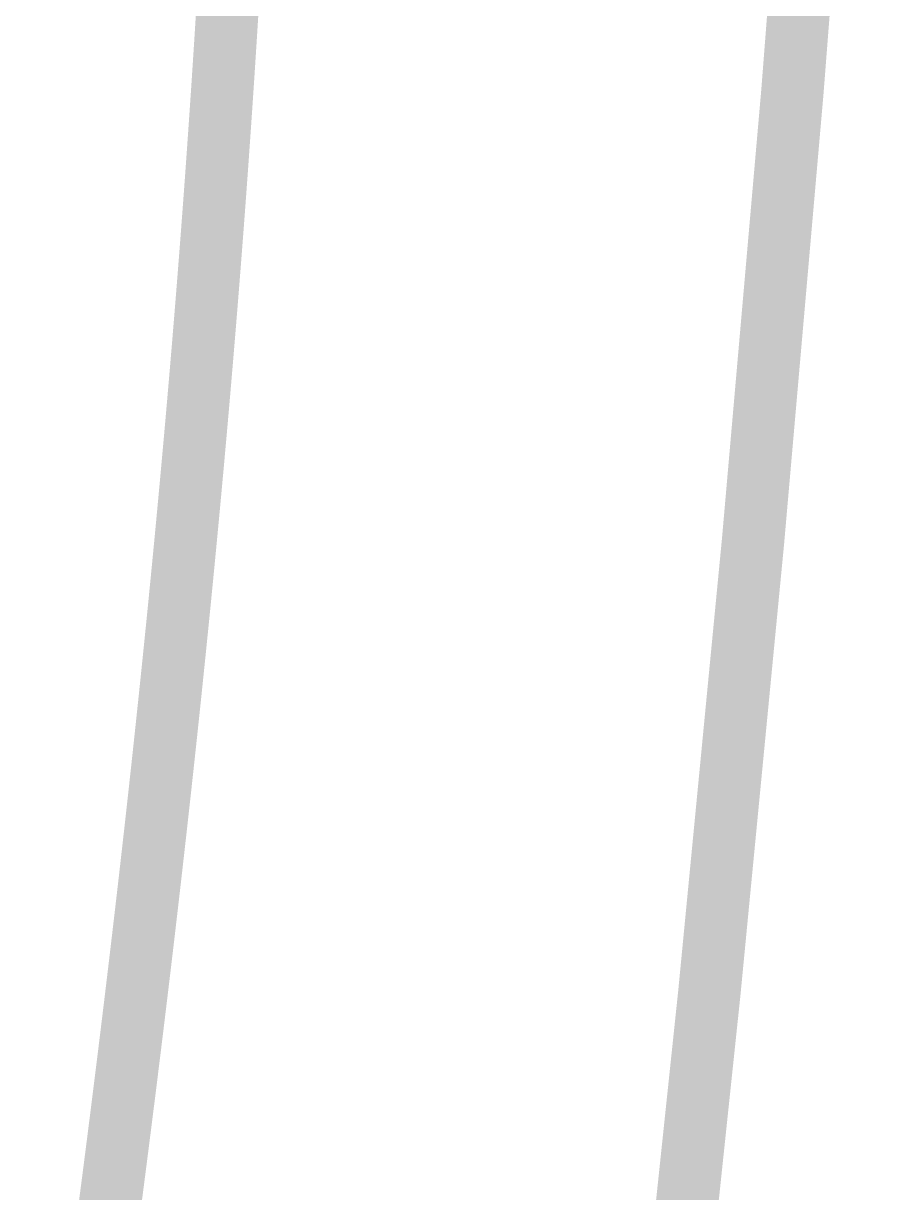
# Model space of a CAD drawing. Header units: inches. Extents: x -1574 to 492, y -294 to 234.
# Drawn here: x -738.302 to -736.594, y -167.521 to -165.178 of the extents above; entities that cross this region are included whole.
import ezdxf

# ---------------------------------------------------------------- set-up
doc = ezdxf.new("R2010")
doc.units = ezdxf.units.IN
doc.header["$MEASUREMENT"] = 0
doc.layers.add('EXTERIOR ELEC EQUIP', color=190, linetype='Continuous')

msp = doc.modelspace()

# ---------------------------------------------------------------- linework, layer by layer
at = {"layer": 'EXTERIOR ELEC EQUIP', "const_width": 0.125}
msp.add_lwpolyline([(-736.65621, -163.90117), (-736.69181, -164.43218), (-736.76053, -165.31499), (-736.83939, -166.21514), (-736.92708, -167.12116), (-737.02226, -168.0216), (-737.12362, -168.905), (-737.22982, -169.7599), (-737.33963, -170.57726), (-737.45209, -171.35775), (-737.5663, -172.10444), (-737.6814, -172.82043), (-737.7965, -173.5088), (-737.91072, -174.17263), (-738.02318, -174.81502), (-738.13299, -175.62654), (-738.23953, -176.23508)], dxfattribs=at)
at = {"layer": 'EXTERIOR ELEC EQUIP', "color": 60, "const_width": 0.125}
msp.add_lwpolyline([(-738.13371, -167.58473), (-738.13348, -167.58299), (-738.13325, -167.58124), (-738.13302, -167.57949), (-738.13279, -167.57774), (-738.13256, -167.57599), (-738.13233, -167.57424), (-738.1321, -167.57249), (-738.13187, -167.57074), (-738.13164, -167.56899), (-738.13141, -167.56724), (-738.13119, -167.56549), (-738.13096, -167.56374), (-738.13073, -167.56199), (-738.1305, -167.56024), (-738.13027, -167.5585), (-738.13004, -167.55675), (-738.12981, -167.555), (-738.12958, -167.55325), (-738.12936, -167.5515), (-738.12913, -167.54975), (-738.1289, -167.548), (-738.12867, -167.54625), (-738.12844, -167.5445), (-738.12822, -167.54276), (-738.12799, -167.54101), (-738.12776, -167.53926), (-738.12753, -167.53751), (-738.1273, -167.53576), (-738.12708, -167.53401), (-738.12685, -167.53226), (-738.12662, -167.53052), (-738.1264, -167.52877), (-738.12617, -167.52702), (-738.12594, -167.52527), (-738.12571, -167.52352), (-738.12549, -167.52177), (-738.12526, -167.52003), (-738.12503, -167.51828), (-738.12481, -167.51653), (-738.12458, -167.51478), (-738.12435, -167.51303), (-738.12413, -167.51129), (-738.1239, -167.50954), (-738.12367, -167.50779), (-738.12345, -167.50604), (-738.12322, -167.50429), (-738.12299, -167.50255), (-738.12277, -167.5008), (-738.12254, -167.49905), (-738.12231, -167.4973), (-738.12209, -167.49555), (-738.12186, -167.49381), (-738.12164, -167.49206), (-738.12141, -167.49031), (-738.12119, -167.48856), (-738.12096, -167.48682), (-738.12073, -167.48507), (-738.12051, -167.48332), (-738.12028, -167.48157), (-738.12006, -167.47983), (-738.11983, -167.47808), (-738.11961, -167.47633), (-738.11938, -167.47458), (-738.11916, -167.47284), (-738.11893, -167.47109), (-738.11871, -167.46934), (-738.11848, -167.46759), (-738.11826, -167.46585), (-738.11803, -167.4641), (-738.11781, -167.46235), (-738.11758, -167.46061), (-738.11736, -167.45886), (-738.11713, -167.45711), (-738.11691, -167.45537), (-738.11669, -167.45362), (-738.11646, -167.45187), (-738.11624, -167.45012), (-738.11601, -167.44838), (-738.11579, -167.44663), (-738.11557, -167.44488), (-738.11534, -167.44314), (-738.11512, -167.44139), (-738.11489, -167.43964), (-738.11467, -167.4379), (-738.11445, -167.43615), (-738.11422, -167.43441), (-738.114, -167.43266), (-738.11378, -167.43091), (-738.11355, -167.42917), (-738.11333, -167.42742), (-738.11311, -167.42567), (-738.11288, -167.42393), (-738.11266, -167.42218), (-738.11244, -167.42043), (-738.11222, -167.41869), (-738.11199, -167.41694), (-738.11177, -167.4152), (-738.11155, -167.41345), (-738.11133, -167.4117), (-738.1111, -167.40996), (-738.11088, -167.40821), (-738.11066, -167.40647), (-738.11044, -167.40472), (-738.11021, -167.40297), (-738.10999, -167.40123), (-738.10977, -167.39948), (-738.10955, -167.39774), (-738.10933, -167.39599), (-738.10911, -167.39425), (-738.10888, -167.3925), (-738.10866, -167.39075), (-738.10844, -167.38901), (-738.10822, -167.38726), (-738.108, -167.38552), (-738.10778, -167.38377), (-738.10755, -167.38203), (-738.10733, -167.38028), (-738.10711, -167.37854), (-738.10689, -167.37679), (-738.10667, -167.37505), (-738.10645, -167.3733), (-738.10623, -167.37156), (-738.10601, -167.36981), (-738.10579, -167.36807), (-738.10557, -167.36632), (-738.10535, -167.36458), (-738.10513, -167.36283), (-738.10491, -167.36109), (-738.10469, -167.35934), (-738.10447, -167.3576), (-738.10425, -167.35585), (-738.10403, -167.35411), (-738.10381, -167.35236), (-738.10359, -167.35062), (-738.10337, -167.34887), (-738.10315, -167.34713), (-738.10293, -167.34538), (-738.10271, -167.34364), (-738.10249, -167.34189), (-738.10227, -167.34015), (-738.10205, -167.3384), (-738.10183, -167.33666), (-738.10161, -167.33492), (-738.10139, -167.33317), (-738.10117, -167.33143), (-738.10095, -167.32968), (-738.10073, -167.32794), (-738.10051, -167.32619), (-738.1003, -167.32445), (-738.10008, -167.32271), (-738.09986, -167.32096), (-738.09964, -167.31922), (-738.09942, -167.31747), (-738.0992, -167.31573), (-738.09899, -167.31399), (-738.09877, -167.31224), (-738.09855, -167.3105), (-738.09833, -167.30875), (-738.09811, -167.30701), (-738.09789, -167.30527), (-738.09768, -167.30352), (-738.09746, -167.30178), (-738.09724, -167.30004), (-738.09702, -167.29829), (-738.09681, -167.29655), (-738.09659, -167.29481), (-738.09637, -167.29306), (-738.09615, -167.29132), (-738.09594, -167.28958), (-738.09572, -167.28783), (-738.0955, -167.28609), (-738.09529, -167.28435), (-738.09507, -167.2826), (-738.09485, -167.28086), (-738.09463, -167.27912), (-738.09442, -167.27737), (-738.0942, -167.27563), (-738.09398, -167.27389), (-738.09377, -167.27214), (-738.09355, -167.2704), (-738.09334, -167.26866), (-738.09312, -167.26691), (-738.0929, -167.26517), (-738.09269, -167.26343), (-738.09247, -167.26169), (-738.09226, -167.25994), (-738.09204, -167.2582), (-738.09182, -167.25646), (-738.09161, -167.25472), (-738.09139, -167.25297), (-738.09118, -167.25123), (-738.09096, -167.24949), (-738.09075, -167.24775), (-738.09053, -167.246), (-738.09032, -167.24426), (-738.0901, -167.24252), (-738.08988, -167.24078), (-738.08967, -167.23903), (-738.08945, -167.23729), (-738.08924, -167.23555), (-738.08903, -167.23381), (-738.08881, -167.23207), (-738.0886, -167.23032), (-738.08838, -167.22858), (-738.08817, -167.22684), (-738.08795, -167.2251), (-738.08774, -167.22336), (-738.08752, -167.22161), (-738.08731, -167.21987), (-738.0871, -167.21813), (-738.08688, -167.21639), (-738.08667, -167.21465), (-738.08645, -167.21291), (-738.08624, -167.21116), (-738.08603, -167.20942), (-738.08581, -167.20768), (-738.0856, -167.20594), (-738.08539, -167.2042), (-738.08517, -167.20246), (-738.08496, -167.20071), (-738.08475, -167.19897), (-738.08453, -167.19723), (-738.08432, -167.19549), (-738.08411, -167.19375), (-738.08389, -167.19201), (-738.08368, -167.19027), (-738.08347, -167.18853), (-738.08325, -167.18678), (-738.08304, -167.18504), (-738.08283, -167.1833), (-738.08262, -167.18156), (-738.0824, -167.17982), (-738.08219, -167.17808), (-738.08198, -167.17634), (-738.08177, -167.1746), (-738.08156, -167.17286), (-738.08134, -167.17112), (-738.08113, -167.16938), (-738.08092, -167.16764), (-738.08071, -167.1659), (-738.0805, -167.16415), (-738.08029, -167.16241), (-738.08007, -167.16067), (-738.07986, -167.15893), (-738.07965, -167.15719), (-738.07944, -167.15545), (-738.07923, -167.15371), (-738.07902, -167.15197), (-738.07881, -167.15023), (-738.0786, -167.14849), (-738.07838, -167.14675), (-738.07817, -167.14501), (-738.07796, -167.14327), (-738.07775, -167.14153), (-738.07754, -167.13979), (-738.07733, -167.13805), (-738.07712, -167.13631), (-738.07691, -167.13457), (-738.0767, -167.13283), (-738.07649, -167.13109), (-738.07628, -167.12935), (-738.07607, -167.12761), (-738.07586, -167.12587), (-738.07565, -167.12413), (-738.07544, -167.12239), (-738.07523, -167.12065), (-738.07502, -167.11892), (-738.07481, -167.11718), (-738.0746, -167.11544), (-738.07439, -167.1137), (-738.07418, -167.11196), (-738.07397, -167.11022), (-738.07376, -167.10848), (-738.07356, -167.10674), (-738.07335, -167.105), (-738.07314, -167.10326), (-738.07293, -167.10152), (-738.07272, -167.09978), (-738.07251, -167.09804), (-738.0723, -167.09631), (-738.07209, -167.09457), (-738.07189, -167.09283), (-738.07168, -167.09109), (-738.07147, -167.08935), (-738.07126, -167.08761), (-738.07105, -167.08587), (-738.07084, -167.08413), (-738.07064, -167.0824), (-738.07043, -167.08066), (-738.07022, -167.07892), (-738.07001, -167.07718), (-738.06981, -167.07544), (-738.0696, -167.0737), (-738.06939, -167.07196), (-738.06918, -167.07023), (-738.06898, -167.06849), (-738.06877, -167.06675), (-738.06856, -167.06501), (-738.06835, -167.06327), (-738.06815, -167.06154), (-738.06794, -167.0598), (-738.06773, -167.05806), (-738.06753, -167.05632), (-738.06732, -167.05458), (-738.06711, -167.05285), (-738.06691, -167.05111), (-738.0667, -167.04937), (-738.06649, -167.04763), (-738.06629, -167.04589), (-738.06608, -167.04416), (-738.06588, -167.04242), (-738.06567, -167.04068), (-738.06546, -167.03894), (-738.06526, -167.03721), (-738.06505, -167.03547), (-738.06485, -167.03373), (-738.06464, -167.03199), (-738.06443, -167.03026), (-738.06423, -167.02852), (-738.06402, -167.02678), (-738.06382, -167.02505), (-738.06361, -167.02331), (-738.06341, -167.02157), (-738.0632, -167.01983), (-738.063, -167.0181), (-738.06279, -167.01636), (-738.06259, -167.01462), (-738.06238, -167.01289), (-738.06218, -167.01115), (-738.06197, -167.00941), (-738.06177, -167.00768), (-738.06156, -167.00594), (-738.06136, -167.0042), (-738.06116, -167.00247), (-738.06095, -167.00073), (-738.06075, -166.99899), (-738.06054, -166.99726), (-738.06034, -166.99552), (-738.06014, -166.99378), (-738.05993, -166.99205), (-738.05973, -166.99031), (-738.05953, -166.98857), (-738.05932, -166.98684), (-738.05912, -166.9851), (-738.05891, -166.98336), (-738.05871, -166.98163), (-738.05851, -166.97989), (-738.05831, -166.97816), (-738.0581, -166.97642), (-738.0579, -166.97468), (-738.0577, -166.97295), (-738.05749, -166.97121), (-738.05729, -166.96948), (-738.05709, -166.96774), (-738.05689, -166.96601), (-738.05668, -166.96427), (-738.05648, -166.96253), (-738.05628, -166.9608), (-738.05608, -166.95906), (-738.05587, -166.95733), (-738.05567, -166.95559), (-738.05547, -166.95386), (-738.05527, -166.95212), (-738.05507, -166.95039), (-738.05486, -166.94865), (-738.05466, -166.94691), (-738.05446, -166.94518), (-738.05426, -166.94344), (-738.05406, -166.94171), (-738.05386, -166.93997), (-738.05366, -166.93824), (-738.05345, -166.9365), (-738.05325, -166.93477), (-738.05305, -166.93303), (-738.05285, -166.9313), (-738.05265, -166.92956), (-738.05245, -166.92783), (-738.05225, -166.9261), (-738.05205, -166.92436), (-738.05185, -166.92263), (-738.05165, -166.92089), (-738.05145, -166.91916), (-738.05125, -166.91742), (-738.05105, -166.91569), (-738.05085, -166.91395), (-738.05065, -166.91222), (-738.05045, -166.91048), (-738.05025, -166.90875), (-738.05005, -166.90702), (-738.04985, -166.90528), (-738.04965, -166.90355), (-738.04945, -166.90181), (-738.04925, -166.90008), (-738.04905, -166.89835), (-738.04885, -166.89661), (-738.04865, -166.89488), (-738.04845, -166.89314), (-738.04825, -166.89141), (-738.04805, -166.88968), (-738.04786, -166.88794), (-738.04766, -166.88621), (-738.04746, -166.88447), (-738.04726, -166.88274), (-738.04706, -166.88101), (-738.04686, -166.87927), (-738.04666, -166.87754), (-738.04647, -166.87581), (-738.04627, -166.87407), (-738.04607, -166.87234), (-738.04587, -166.87061), (-738.04567, -166.86887), (-738.04548, -166.86714), (-738.04528, -166.86541), (-738.04508, -166.86367), (-738.04488, -166.86194), (-738.04469, -166.86021), (-738.04449, -166.85847), (-738.04429, -166.85674), (-738.04409, -166.85501), (-738.0439, -166.85328), (-738.0437, -166.85154), (-738.0435, -166.84981), (-738.04331, -166.84808), (-738.04311, -166.84634), (-738.04291, -166.84461), (-738.04271, -166.84288), (-738.04252, -166.84115), (-738.04232, -166.83941), (-738.04213, -166.83768), (-738.04193, -166.83595), (-738.04173, -166.83422), (-738.04154, -166.83248), (-738.04134, -166.83075), (-738.04114, -166.82902), (-738.04095, -166.82729), (-738.04075, -166.82556), (-738.04056, -166.82382), (-738.04036, -166.82209), (-738.04017, -166.82036), (-738.03997, -166.81863), (-738.03978, -166.8169), (-738.03958, -166.81516), (-738.03938, -166.81343), (-738.03919, -166.8117), (-738.03899, -166.80997), (-738.0388, -166.80824), (-738.0386, -166.80651), (-738.03841, -166.80477), (-738.03821, -166.80304), (-738.03802, -166.80131), (-738.03783, -166.79958), (-738.03763, -166.79785), (-738.03744, -166.79612), (-738.03724, -166.79438), (-738.03705, -166.79265), (-738.03685, -166.79092), (-738.03666, -166.78919), (-738.03647, -166.78746), (-738.03627, -166.78573), (-738.03608, -166.784), (-738.03588, -166.78227), (-738.03569, -166.78054), (-738.0355, -166.7788), (-738.0353, -166.77707), (-738.03511, -166.77534), (-738.03492, -166.77361), (-738.03472, -166.77188), (-738.03453, -166.77015), (-738.03434, -166.76842), (-738.03415, -166.76669), (-738.03395, -166.76496), (-738.03376, -166.76323), (-738.03357, -166.7615), (-738.03337, -166.75977), (-738.03318, -166.75804), (-738.03299, -166.75631), (-738.0328, -166.75458), (-738.0326, -166.75285), (-738.03241, -166.75112), (-738.03222, -166.74939), (-738.03203, -166.74766), (-738.03184, -166.74593), (-738.03164, -166.7442), (-738.03145, -166.74247), (-738.03126, -166.74074), (-738.03107, -166.73901), (-738.03088, -166.73728), (-738.03069, -166.73555), (-738.0305, -166.73382), (-738.0303, -166.73209), (-738.03011, -166.73036), (-738.02992, -166.72863), (-738.02973, -166.7269), (-738.02954, -166.72517), (-738.02935, -166.72344), (-738.02916, -166.72171), (-738.02897, -166.71998), (-738.02878, -166.71825), (-738.02859, -166.71652), (-738.0284, -166.71479), (-738.02821, -166.71306), (-738.02802, -166.71134), (-738.02783, -166.70961), (-738.02764, -166.70788), (-738.02745, -166.70615), (-738.02726, -166.70442), (-738.02707, -166.70269), (-738.02688, -166.70096), (-738.02669, -166.69923), (-738.0265, -166.6975), (-738.02631, -166.69578), (-738.02612, -166.69405), (-738.02593, -166.69232), (-738.02574, -166.69059), (-738.02555, -166.68886), (-738.02536, -166.68713), (-738.02517, -166.6854), (-738.02499, -166.68368), (-738.0248, -166.68195), (-738.02461, -166.68022), (-738.02442, -166.67849), (-738.02423, -166.67676), (-738.02404, -166.67504), (-738.02385, -166.67331), (-738.02367, -166.67158), (-738.02348, -166.66985), (-738.02329, -166.66812), (-738.0231, -166.6664), (-738.02291, -166.66467), (-738.02273, -166.66294), (-738.02254, -166.66121), (-738.02235, -166.65948), (-738.02216, -166.65776), (-738.02198, -166.65603), (-738.02179, -166.6543), (-738.0216, -166.65257), (-738.02141, -166.65085), (-738.02123, -166.64912), (-738.02104, -166.64739), (-738.02085, -166.64567), (-738.02067, -166.64394), (-738.02048, -166.64221), (-738.02029, -166.64048), (-738.02011, -166.63876), (-738.01992, -166.63703), (-738.01973, -166.6353), (-738.01955, -166.63358), (-738.01936, -166.63185), (-738.01918, -166.63012), (-738.01899, -166.6284), (-738.0188, -166.62667), (-738.01862, -166.62494), (-738.01843, -166.62321), (-738.01825, -166.62149), (-738.01806, -166.61976), (-738.01788, -166.61804), (-738.01769, -166.61631), (-738.0175, -166.61458), (-738.01732, -166.61286), (-738.01713, -166.61113), (-738.01695, -166.6094), (-738.01676, -166.60768), (-738.01658, -166.60595), (-738.01639, -166.60423), (-738.01621, -166.6025), (-738.01603, -166.60077), (-738.01584, -166.59905), (-738.01566, -166.59732), (-738.01547, -166.5956), (-738.01529, -166.59387), (-738.0151, -166.59214), (-738.01492, -166.59042), (-738.01474, -166.58869), (-738.01455, -166.58697), (-738.01437, -166.58524), (-738.01418, -166.58352), (-738.014, -166.58179), (-738.01382, -166.58006), (-738.01363, -166.57834), (-738.01345, -166.57661), (-738.01327, -166.57489), (-738.01308, -166.57316), (-738.0129, -166.57144), (-738.01272, -166.56971), (-738.01254, -166.56799), (-738.01235, -166.56626), (-738.01217, -166.56454), (-738.01199, -166.56281), (-738.0118, -166.56109), (-738.01162, -166.55936), (-738.01144, -166.55764), (-738.01126, -166.55591), (-738.01108, -166.55419), (-738.01089, -166.55246), (-738.01071, -166.55074), (-738.01053, -166.54902), (-738.01035, -166.54729), (-738.01017, -166.54557), (-738.00998, -166.54384), (-738.0098, -166.54212), (-738.00962, -166.54039), (-738.00944, -166.53867), (-738.00926, -166.53694), (-738.00908, -166.53522), (-738.0089, -166.5335), (-738.00871, -166.53177), (-738.00853, -166.53005), (-738.00835, -166.52832), (-738.00817, -166.5266), (-738.00799, -166.52488), (-738.00781, -166.52315), (-738.00763, -166.52143), (-738.00745, -166.51971), (-738.00727, -166.51798), (-738.00709, -166.51626), (-738.00691, -166.51453), (-738.00673, -166.51281), (-738.00655, -166.51109), (-738.00637, -166.50936), (-738.00619, -166.50764), (-738.00601, -166.50592), (-738.00583, -166.50419), (-738.00565, -166.50247), (-738.00547, -166.50075), (-738.00529, -166.49903), (-738.00511, -166.4973), (-738.00493, -166.49558), (-738.00475, -166.49386), (-738.00458, -166.49213), (-738.0044, -166.49041), (-738.00422, -166.48869), (-738.00404, -166.48697), (-738.00386, -166.48524), (-738.00368, -166.48352), (-738.0035, -166.4818), (-738.00333, -166.48007), (-738.00315, -166.47835), (-738.00297, -166.47663), (-738.00279, -166.47491), (-738.00261, -166.47319), (-738.00244, -166.47146), (-738.00226, -166.46974), (-738.00208, -166.46802), (-738.0019, -166.4663), (-738.00172, -166.46457), (-738.00155, -166.46285), (-738.00137, -166.46113), (-738.00119, -166.45941), (-738.00102, -166.45769), (-738.00084, -166.45596), (-738.00066, -166.45424), (-738.00048, -166.45252), (-738.00031, -166.4508), (-738.00013, -166.44908), (-737.99995, -166.44736), (-737.99978, -166.44563), (-737.9996, -166.44391), (-737.99943, -166.44219), (-737.99925, -166.44047), (-737.99907, -166.43875), (-737.9989, -166.43703), (-737.99872, -166.43531), (-737.99854, -166.43359), (-737.99837, -166.43186), (-737.99819, -166.43014), (-737.99802, -166.42842), (-737.99784, -166.4267), (-737.99767, -166.42498), (-737.99749, -166.42326), (-737.99732, -166.42154), (-737.99714, -166.41982), (-737.99697, -166.4181), (-737.99679, -166.41638), (-737.99662, -166.41466), (-737.99644, -166.41294), (-737.99627, -166.41121), (-737.99609, -166.40949), (-737.99592, -166.40777), (-737.99574, -166.40605), (-737.99557, -166.40433), (-737.99539, -166.40261), (-737.99522, -166.40089), (-737.99505, -166.39917), (-737.99487, -166.39745), (-737.9947, -166.39573), (-737.99452, -166.39401), (-737.99435, -166.39229), (-737.99418, -166.39057), (-737.994, -166.38885), (-737.99383, -166.38713), (-737.99366, -166.38541), (-737.99348, -166.38369), (-737.99331, -166.38197), (-737.99314, -166.38025), (-737.99296, -166.37854), (-737.99279, -166.37682), (-737.99262, -166.3751), (-737.99245, -166.37338), (-737.99227, -166.37166), (-737.9921, -166.36994), (-737.99193, -166.36822), (-737.99176, -166.3665), (-737.99158, -166.36478), (-737.99141, -166.36306), (-737.99124, -166.36134), (-737.99107, -166.35962), (-737.9909, -166.35791), (-737.99072, -166.35619), (-737.99055, -166.35447), (-737.99038, -166.35275), (-737.99021, -166.35103), (-737.99004, -166.34931), (-737.98987, -166.34759), (-737.9897, -166.34587), (-737.98952, -166.34416), (-737.98935, -166.34244), (-737.98918, -166.34072), (-737.98901, -166.339), (-737.98884, -166.33728), (-737.98867, -166.33556), (-737.9885, -166.33385), (-737.98833, -166.33213), (-737.98816, -166.33041), (-737.98799, -166.32869), (-737.98782, -166.32697), (-737.98765, -166.32526), (-737.98748, -166.32354), (-737.98731, -166.32182), (-737.98714, -166.3201), (-737.98697, -166.31838), (-737.9868, -166.31667), (-737.98663, -166.31495), (-737.98646, -166.31323), (-737.98629, -166.31151), (-737.98612, -166.3098), (-737.98595, -166.30808), (-737.98578, -166.30636), (-737.98561, -166.30465), (-737.98545, -166.30293), (-737.98528, -166.30121), (-737.98511, -166.29949), (-737.98494, -166.29778), (-737.98477, -166.29606), (-737.9846, -166.29434), (-737.98443, -166.29263), (-737.98427, -166.29091), (-737.9841, -166.28919), (-737.98393, -166.28748), (-737.98376, -166.28576), (-737.98359, -166.28404), (-737.98343, -166.28233), (-737.98326, -166.28061), (-737.98309, -166.27889), (-737.98292, -166.27718), (-737.98276, -166.27546), (-737.98259, -166.27374), (-737.98242, -166.27203), (-737.98225, -166.27031), (-737.98209, -166.26859), (-737.98192, -166.26688), (-737.98175, -166.26516), (-737.98159, -166.26345), (-737.98142, -166.26173), (-737.98125, -166.26001), (-737.98109, -166.2583), (-737.98092, -166.25658), (-737.98075, -166.25487), (-737.98059, -166.25315), (-737.98042, -166.25144), (-737.98026, -166.24972), (-737.98009, -166.248), (-737.97992, -166.24629), (-737.97976, -166.24457), (-737.97959, -166.24286), (-737.97943, -166.24114), (-737.97926, -166.23943), (-737.9791, -166.23771), (-737.97893, -166.236), (-737.97877, -166.23428), (-737.9786, -166.23257), (-737.97844, -166.23085), (-737.97827, -166.22914), (-737.97811, -166.22742), (-737.97794, -166.22571), (-737.97778, -166.22399), (-737.97761, -166.22228), (-737.97745, -166.22056), (-737.97728, -166.21885), (-737.97712, -166.21713), (-737.97695, -166.21542), (-737.97679, -166.21371), (-737.97663, -166.21199), (-737.97646, -166.21028), (-737.9763, -166.20856), (-737.97613, -166.20685), (-737.97597, -166.20513), (-737.97581, -166.20342), (-737.97564, -166.20171), (-737.97548, -166.19999), (-737.97532, -166.19828), (-737.97515, -166.19656), (-737.97499, -166.19485), (-737.97483, -166.19314), (-737.97467, -166.19142), (-737.9745, -166.18971), (-737.97434, -166.188), (-737.97418, -166.18628), (-737.97402, -166.18457), (-737.97385, -166.18285), (-737.97369, -166.18114), (-737.97353, -166.17943), (-737.97337, -166.17771), (-737.9732, -166.176), (-737.97304, -166.17429), (-737.97288, -166.17257), (-737.97272, -166.17086), (-737.97256, -166.16915), (-737.9724, -166.16744), (-737.97223, -166.16572), (-737.97207, -166.16401), (-737.97191, -166.1623), (-737.97175, -166.16058), (-737.97159, -166.15887), (-737.97143, -166.15716), (-737.97127, -166.15545), (-737.97111, -166.15373), (-737.97095, -166.15202), (-737.97079, -166.15031), (-737.97063, -166.1486), (-737.97046, -166.14688), (-737.9703, -166.14517), (-737.97014, -166.14346), (-737.96998, -166.14175), (-737.96982, -166.14003), (-737.96966, -166.13832), (-737.9695, -166.13661), (-737.96934, -166.1349), (-737.96918, -166.13319), (-737.96903, -166.13148), (-737.96887, -166.12976), (-737.96871, -166.12805), (-737.96855, -166.12634), (-737.96839, -166.12463), (-737.96823, -166.12292), (-737.96807, -166.12121), (-737.96791, -166.11949), (-737.96775, -166.11778), (-737.96759, -166.11607), (-737.96744, -166.11436), (-737.96728, -166.11265), (-737.96712, -166.11094), (-737.96696, -166.10923), (-737.9668, -166.10751), (-737.96664, -166.1058), (-737.96649, -166.10409), (-737.96633, -166.10238), (-737.96617, -166.10067), (-737.96601, -166.09896), (-737.96585, -166.09725), (-737.9657, -166.09554), (-737.96554, -166.09383), (-737.96538, -166.09212), (-737.96522, -166.09041), (-737.96507, -166.0887), (-737.96491, -166.08699), (-737.96475, -166.08528), (-737.9646, -166.08357), (-737.96444, -166.08185), (-737.96428, -166.08014), (-737.96413, -166.07843), (-737.96397, -166.07672), (-737.96381, -166.07501), (-737.96366, -166.0733), (-737.9635, -166.07159), (-737.96334, -166.06988), (-737.96319, -166.06817), (-737.96303, -166.06646), (-737.96288, -166.06476), (-737.96272, -166.06305), (-737.96257, -166.06134), (-737.96241, -166.05963), (-737.96225, -166.05792), (-737.9621, -166.05621), (-737.96194, -166.0545), (-737.96179, -166.05279), (-737.96163, -166.05108), (-737.96148, -166.04937), (-737.96132, -166.04766), (-737.96117, -166.04595), (-737.96101, -166.04424), (-737.96086, -166.04253), (-737.96071, -166.04082), (-737.96055, -166.03912), (-737.9604, -166.03741), (-737.96024, -166.0357), (-737.96009, -166.03399), (-737.95993, -166.03228), (-737.95978, -166.03057), (-737.95963, -166.02886), (-737.95947, -166.02716), (-737.95932, -166.02545), (-737.95917, -166.02374), (-737.95901, -166.02203), (-737.95886, -166.02032), (-737.95871, -166.01861), (-737.95855, -166.01691), (-737.9584, -166.0152), (-737.95825, -166.01349), (-737.95809, -166.01178), (-737.95794, -166.01007), (-737.95779, -166.00837), (-737.95763, -166.00666), (-737.95748, -166.00495), (-737.95733, -166.00324), (-737.95718, -166.00153), (-737.95703, -165.99983), (-737.95687, -165.99812), (-737.95672, -165.99641), (-737.95657, -165.9947), (-737.95642, -165.993), (-737.95627, -165.99129), (-737.95611, -165.98958), (-737.95596, -165.98788), (-737.95581, -165.98617), (-737.95566, -165.98446), (-737.95551, -165.98275), (-737.95536, -165.98105), (-737.95521, -165.97934), (-737.95506, -165.97763), (-737.9549, -165.97593), (-737.95475, -165.97422), (-737.9546, -165.97251), (-737.95445, -165.97081), (-737.9543, -165.9691), (-737.95415, -165.96739), (-737.954, -165.96569), (-737.95385, -165.96398), (-737.9537, -165.96227), (-737.95355, -165.96057), (-737.9534, -165.95886), (-737.95325, -165.95716), (-737.9531, -165.95545), (-737.95295, -165.95374), (-737.9528, -165.95204), (-737.95265, -165.95033), (-737.9525, -165.94862), (-737.95235, -165.94692), (-737.95221, -165.94521), (-737.95206, -165.94351), (-737.95191, -165.9418), (-737.95176, -165.9401), (-737.95161, -165.93839), (-737.95146, -165.93669), (-737.95131, -165.93498), (-737.95116, -165.93327), (-737.95102, -165.93157), (-737.95087, -165.92986), (-737.95072, -165.92816), (-737.95057, -165.92645), (-737.95042, -165.92475), (-737.95028, -165.92304), (-737.95013, -165.92134), (-737.94998, -165.91963), (-737.94983, -165.91793), (-737.94969, -165.91622), (-737.94954, -165.91452), (-737.94939, -165.91281), (-737.94924, -165.91111), (-737.9491, -165.9094), (-737.94895, -165.9077), (-737.9488, -165.906), (-737.94866, -165.90429), (-737.94851, -165.90259), (-737.94836, -165.90088), (-737.94822, -165.89918), (-737.94807, -165.89747), (-737.94792, -165.89577), (-737.94778, -165.89407), (-737.94763, -165.89236), (-737.94748, -165.89066), (-737.94734, -165.88895), (-737.94719, -165.88725), (-737.94705, -165.88555), (-737.9469, -165.88384), (-737.94676, -165.88214), (-737.94661, -165.88043), (-737.94647, -165.87873), (-737.94632, -165.87703), (-737.94618, -165.87532), (-737.94603, -165.87362), (-737.94589, -165.87192), (-737.94574, -165.87021), (-737.9456, -165.86851), (-737.94545, -165.86681), (-737.94531, -165.8651), (-737.94516, -165.8634), (-737.94502, -165.8617), (-737.94487, -165.86), (-737.94473, -165.85829), (-737.94458, -165.85659), (-737.94444, -165.85489), (-737.9443, -165.85318), (-737.94415, -165.85148), (-737.94401, -165.84978), (-737.94387, -165.84808), (-737.94372, -165.84637), (-737.94358, -165.84467), (-737.94344, -165.84297), (-737.94329, -165.84127), (-737.94315, -165.83956), (-737.94301, -165.83786), (-737.94286, -165.83616), (-737.94272, -165.83446), (-737.94258, -165.83276), (-737.94244, -165.83105), (-737.94229, -165.82935), (-737.94215, -165.82765), (-737.94201, -165.82595), (-737.94187, -165.82425), (-737.94172, -165.82255), (-737.94158, -165.82084), (-737.94144, -165.81914), (-737.9413, -165.81744), (-737.94116, -165.81574), (-737.94102, -165.81404), (-737.94087, -165.81234), (-737.94073, -165.81064), (-737.94059, -165.80893), (-737.94045, -165.80723), (-737.94031, -165.80553), (-737.94017, -165.80383), (-737.94003, -165.80213), (-737.93989, -165.80043), (-737.93975, -165.79873), (-737.9396, -165.79703), (-737.93946, -165.79533), (-737.93932, -165.79363), (-737.93918, -165.79193), (-737.93904, -165.79022), (-737.9389, -165.78852), (-737.93876, -165.78682), (-737.93862, -165.78512), (-737.93848, -165.78342), (-737.93834, -165.78172), (-737.9382, -165.78002), (-737.93806, -165.77832), (-737.93792, -165.77662), (-737.93779, -165.77492), (-737.93765, -165.77322), (-737.93751, -165.77152), (-737.93737, -165.76982), (-737.93723, -165.76812), (-737.93709, -165.76642), (-737.93695, -165.76472), (-737.93681, -165.76302), (-737.93667, -165.76132), (-737.93654, -165.75962), (-737.9364, -165.75793), (-737.93626, -165.75623), (-737.93612, -165.75453), (-737.93598, -165.75283), (-737.93584, -165.75113), (-737.93571, -165.74943), (-737.93557, -165.74773), (-737.93543, -165.74603), (-737.93529, -165.74433), (-737.93516, -165.74263), (-737.93502, -165.74093), (-737.93488, -165.73923), (-737.93474, -165.73754), (-737.93461, -165.73584), (-737.93447, -165.73414), (-737.93433, -165.73244), (-737.9342, -165.73074), (-737.93406, -165.72904), (-737.93392, -165.72734), (-737.93379, -165.72565), (-737.93365, -165.72395), (-737.93351, -165.72225), (-737.93338, -165.72055), (-737.93324, -165.71885), (-737.93311, -165.71716), (-737.93297, -165.71546), (-737.93283, -165.71376), (-737.9327, -165.71206), (-737.93256, -165.71036), (-737.93243, -165.70867), (-737.93229, -165.70697), (-737.93216, -165.70527), (-737.93202, -165.70357), (-737.93189, -165.70188), (-737.93175, -165.70018), (-737.93162, -165.69848), (-737.93148, -165.69678), (-737.93135, -165.69509), (-737.93121, -165.69339), (-737.93108, -165.69169), (-737.93094, -165.69), (-737.93081, -165.6883), (-737.93068, -165.6866), (-737.93054, -165.6849), (-737.93041, -165.68321), (-737.93027, -165.68151), (-737.93014, -165.67981), (-737.93001, -165.67812), (-737.92987, -165.67642), (-737.92974, -165.67472), (-737.92961, -165.67303), (-737.92947, -165.67133), (-737.92934, -165.66963), (-737.92921, -165.66794), (-737.92907, -165.66624), (-737.92894, -165.66455), (-737.92881, -165.66285), (-737.92867, -165.66115), (-737.92854, -165.65946), (-737.92841, -165.65776), (-737.92828, -165.65607), (-737.92815, -165.65437), (-737.92801, -165.65267), (-737.92788, -165.65098), (-737.92775, -165.64928), (-737.92762, -165.64759), (-737.92749, -165.64589), (-737.92735, -165.6442), (-737.92722, -165.6425), (-737.92709, -165.64081), (-737.92696, -165.63911), (-737.92683, -165.63741), (-737.9267, -165.63572), (-737.92657, -165.63402), (-737.92643, -165.63233), (-737.9263, -165.63063), (-737.92617, -165.62894), (-737.92604, -165.62724), (-737.92591, -165.62555), (-737.92578, -165.62386), (-737.92565, -165.62216), (-737.92552, -165.62047), (-737.92539, -165.61877), (-737.92526, -165.61708), (-737.92513, -165.61538), (-737.925, -165.61369), (-737.92487, -165.61199), (-737.92474, -165.6103), (-737.92461, -165.6086), (-737.92448, -165.60691), (-737.92435, -165.60522), (-737.92422, -165.60352), (-737.92409, -165.60183), (-737.92396, -165.60013), (-737.92384, -165.59844), (-737.92371, -165.59675), (-737.92358, -165.59505), (-737.92345, -165.59336), (-737.92332, -165.59167), (-737.92319, -165.58997), (-737.92306, -165.58828), (-737.92294, -165.58659), (-737.92281, -165.58489), (-737.92268, -165.5832), (-737.92255, -165.58151), (-737.92242, -165.57981), (-737.9223, -165.57812), (-737.92217, -165.57643), (-737.92204, -165.57473), (-737.92191, -165.57304), (-737.92179, -165.57135), (-737.92166, -165.56965), (-737.92153, -165.56796), (-737.9214, -165.56627), (-737.92128, -165.56458), (-737.92115, -165.56288), (-737.92102, -165.56119), (-737.9209, -165.5595), (-737.92077, -165.55781), (-737.92064, -165.55611), (-737.92052, -165.55442), (-737.92039, -165.55273), (-737.92026, -165.55104), (-737.92014, -165.54934), (-737.92001, -165.54765), (-737.91989, -165.54596), (-737.91976, -165.54427), (-737.91963, -165.54258), (-737.91951, -165.54089), (-737.91938, -165.53919), (-737.91926, -165.5375), (-737.91913, -165.53581), (-737.91901, -165.53412), (-737.91888, -165.53243), (-737.91876, -165.53074), (-737.91863, -165.52904), (-737.91851, -165.52735), (-737.91838, -165.52566), (-737.91826, -165.52397), (-737.91813, -165.52228), (-737.91801, -165.52059), (-737.91789, -165.5189), (-737.91776, -165.51721), (-737.91764, -165.51552), (-737.91751, -165.51382), (-737.91739, -165.51213), (-737.91727, -165.51044), (-737.91714, -165.50875), (-737.91702, -165.50706), (-737.91689, -165.50537), (-737.91677, -165.50368), (-737.91665, -165.50199), (-737.91652, -165.5003), (-737.9164, -165.49861), (-737.91628, -165.49692), (-737.91616, -165.49523), (-737.91603, -165.49354), (-737.91591, -165.49185), (-737.91579, -165.49016), (-737.91566, -165.48847), (-737.91554, -165.48678), (-737.91542, -165.48509), (-737.9153, -165.4834), (-737.91518, -165.48171), (-737.91505, -165.48002), (-737.91493, -165.47833), (-737.91481, -165.47664), (-737.91469, -165.47495), (-737.91457, -165.47326), (-737.91444, -165.47157), (-737.91432, -165.46988), (-737.9142, -165.46819), (-737.91408, -165.4665), (-737.91396, -165.46481), (-737.91384, -165.46313), (-737.91372, -165.46144), (-737.9136, -165.45975), (-737.91348, -165.45806), (-737.91336, -165.45637), (-737.91323, -165.45468), (-737.91311, -165.45299), (-737.91299, -165.4513), (-737.91287, -165.44962), (-737.91275, -165.44793), (-737.91263, -165.44624), (-737.91251, -165.44455), (-737.91239, -165.44286), (-737.91227, -165.44117), (-737.91215, -165.43949), (-737.91203, -165.4378), (-737.91191, -165.43611), (-737.9118, -165.43442), (-737.91168, -165.43273), (-737.91156, -165.43104), (-737.91144, -165.42936), (-737.91132, -165.42767), (-737.9112, -165.42598), (-737.91108, -165.42429), (-737.91096, -165.42261), (-737.91084, -165.42092), (-737.91073, -165.41923), (-737.91061, -165.41754), (-737.91049, -165.41586), (-737.91037, -165.41417), (-737.91025, -165.41248), (-737.91013, -165.41079), (-737.91002, -165.40911), (-737.9099, -165.40742), (-737.90978, -165.40573), (-737.90966, -165.40405), (-737.90955, -165.40236), (-737.90943, -165.40067), (-737.90931, -165.39898), (-737.90919, -165.3973), (-737.90908, -165.39561), (-737.90896, -165.39392), (-737.90884, -165.39224), (-737.90873, -165.39055), (-737.90861, -165.38887), (-737.90849, -165.38718), (-737.90838, -165.38549), (-737.90826, -165.38381), (-737.90814, -165.38212), (-737.90803, -165.38043), (-737.90791, -165.37875), (-737.90779, -165.37706), (-737.90768, -165.37538), (-737.90756, -165.37369), (-737.90745, -165.372), (-737.90733, -165.37032), (-737.90722, -165.36863), (-737.9071, -165.36695), (-737.90698, -165.36526), (-737.90687, -165.36358), (-737.90675, -165.36189), (-737.90664, -165.3602), (-737.90652, -165.35852), (-737.90641, -165.35683), (-737.90629, -165.35515), (-737.90618, -165.35346), (-737.90606, -165.35178), (-737.90595, -165.35009), (-737.90584, -165.34841), (-737.90572, -165.34672), (-737.90561, -165.34504), (-737.90549, -165.34335), (-737.90538, -165.34167), (-737.90527, -165.33998), (-737.90515, -165.3383), (-737.90504, -165.33661), (-737.90492, -165.33493), (-737.90481, -165.33325), (-737.9047, -165.33156), (-737.90458, -165.32988), (-737.90447, -165.32819), (-737.90436, -165.32651), (-737.90424, -165.32482), (-737.90413, -165.32314), (-737.90402, -165.32146), (-737.90391, -165.31977), (-737.90379, -165.31809), (-737.90368, -165.3164), (-737.90357, -165.31472), (-737.90346, -165.31304), (-737.90334, -165.31135), (-737.90323, -165.30967), (-737.90312, -165.30798), (-737.90301, -165.3063), (-737.90289, -165.30462), (-737.90278, -165.30293), (-737.90267, -165.30125), (-737.90256, -165.29957), (-737.90245, -165.29788), (-737.90234, -165.2962), (-737.90222, -165.29452), (-737.90211, -165.29283), (-737.902, -165.29115), (-737.90189, -165.28947), (-737.90178, -165.28779), (-737.90167, -165.2861), (-737.90156, -165.28442), (-737.90145, -165.28274), (-737.90134, -165.28105), (-737.90123, -165.27937), (-737.90112, -165.27769), (-737.90101, -165.27601), (-737.9009, -165.27432), (-737.90079, -165.27264), (-737.90068, -165.27096), (-737.90057, -165.26928), (-737.90046, -165.2676), (-737.90035, -165.26591), (-737.90024, -165.26423), (-737.90013, -165.26255), (-737.90002, -165.26087), (-737.89991, -165.25919), (-737.8998, -165.2575), (-737.89969, -165.25582), (-737.89958, -165.25414), (-737.89947, -165.25246), (-737.89936, -165.25078), (-737.89925, -165.24909), (-737.89915, -165.24741), (-737.89904, -165.24573), (-737.89893, -165.24405), (-737.89882, -165.24237), (-737.89871, -165.24069), (-737.8986, -165.23901), (-737.8985, -165.23733), (-737.89839, -165.23564), (-737.89828, -165.23396), (-737.89817, -165.23228), (-737.89806, -165.2306), (-737.89796, -165.22892), (-737.89785, -165.22724), (-737.89774, -165.22556), (-737.89763, -165.22388), (-737.89753, -165.2222), (-737.89742, -165.22052), (-737.89731, -165.21884), (-737.89721, -165.21716), (-737.8971, -165.21548), (-737.89699, -165.2138), (-737.89689, -165.21212), (-737.89678, -165.21043), (-737.89667, -165.20875), (-737.89657, -165.20707), (-737.89646, -165.20539), (-737.89635, -165.20371), (-737.89625, -165.20203), (-737.89614, -165.20035), (-737.89604, -165.19867), (-737.89593, -165.197), (-737.89582, -165.19532), (-737.89572, -165.19364), (-737.89561, -165.19196), (-737.89551, -165.19028), (-737.8954, -165.1886), (-737.8953, -165.18692), (-737.89519, -165.18524), (-737.89509, -165.18356), (-737.89498, -165.18188), (-737.89488, -165.1802), (-737.89477, -165.17852), (-737.89467, -165.17684), (-737.89456, -165.17516), (-737.89446, -165.17348), (-737.89435, -165.17181), (-737.89425, -165.17013), (-737.89415, -165.16845), (-737.89404, -165.16677), (-737.89394, -165.16509), (-737.89383, -165.16341), (-737.89373, -165.16173), (-737.89363, -165.16006), (-737.89352, -165.15838), (-737.89342, -165.1567), (-737.89332, -165.15502), (-737.89321, -165.15334), (-737.89311, -165.15166), (-737.89301, -165.14999), (-737.8929, -165.14831), (-737.8928, -165.14663), (-737.8927, -165.14495), (-737.89259, -165.14327), (-737.89249, -165.1416), (-737.89239, -165.13992), (-737.89229, -165.13824), (-737.89218, -165.13656), (-737.89208, -165.13489), (-737.89198, -165.13321), (-737.89188, -165.13153), (-737.89177, -165.12985), (-737.89167, -165.12818), (-737.89157, -165.1265), (-737.89147, -165.12482), (-737.89137, -165.12314), (-737.89127, -165.12147), (-737.89116, -165.11979), (-737.89106, -165.11811), (-737.89096, -165.11644), (-737.89086, -165.11476)], dxfattribs=at)

doc.saveas('drawing.dxf')
